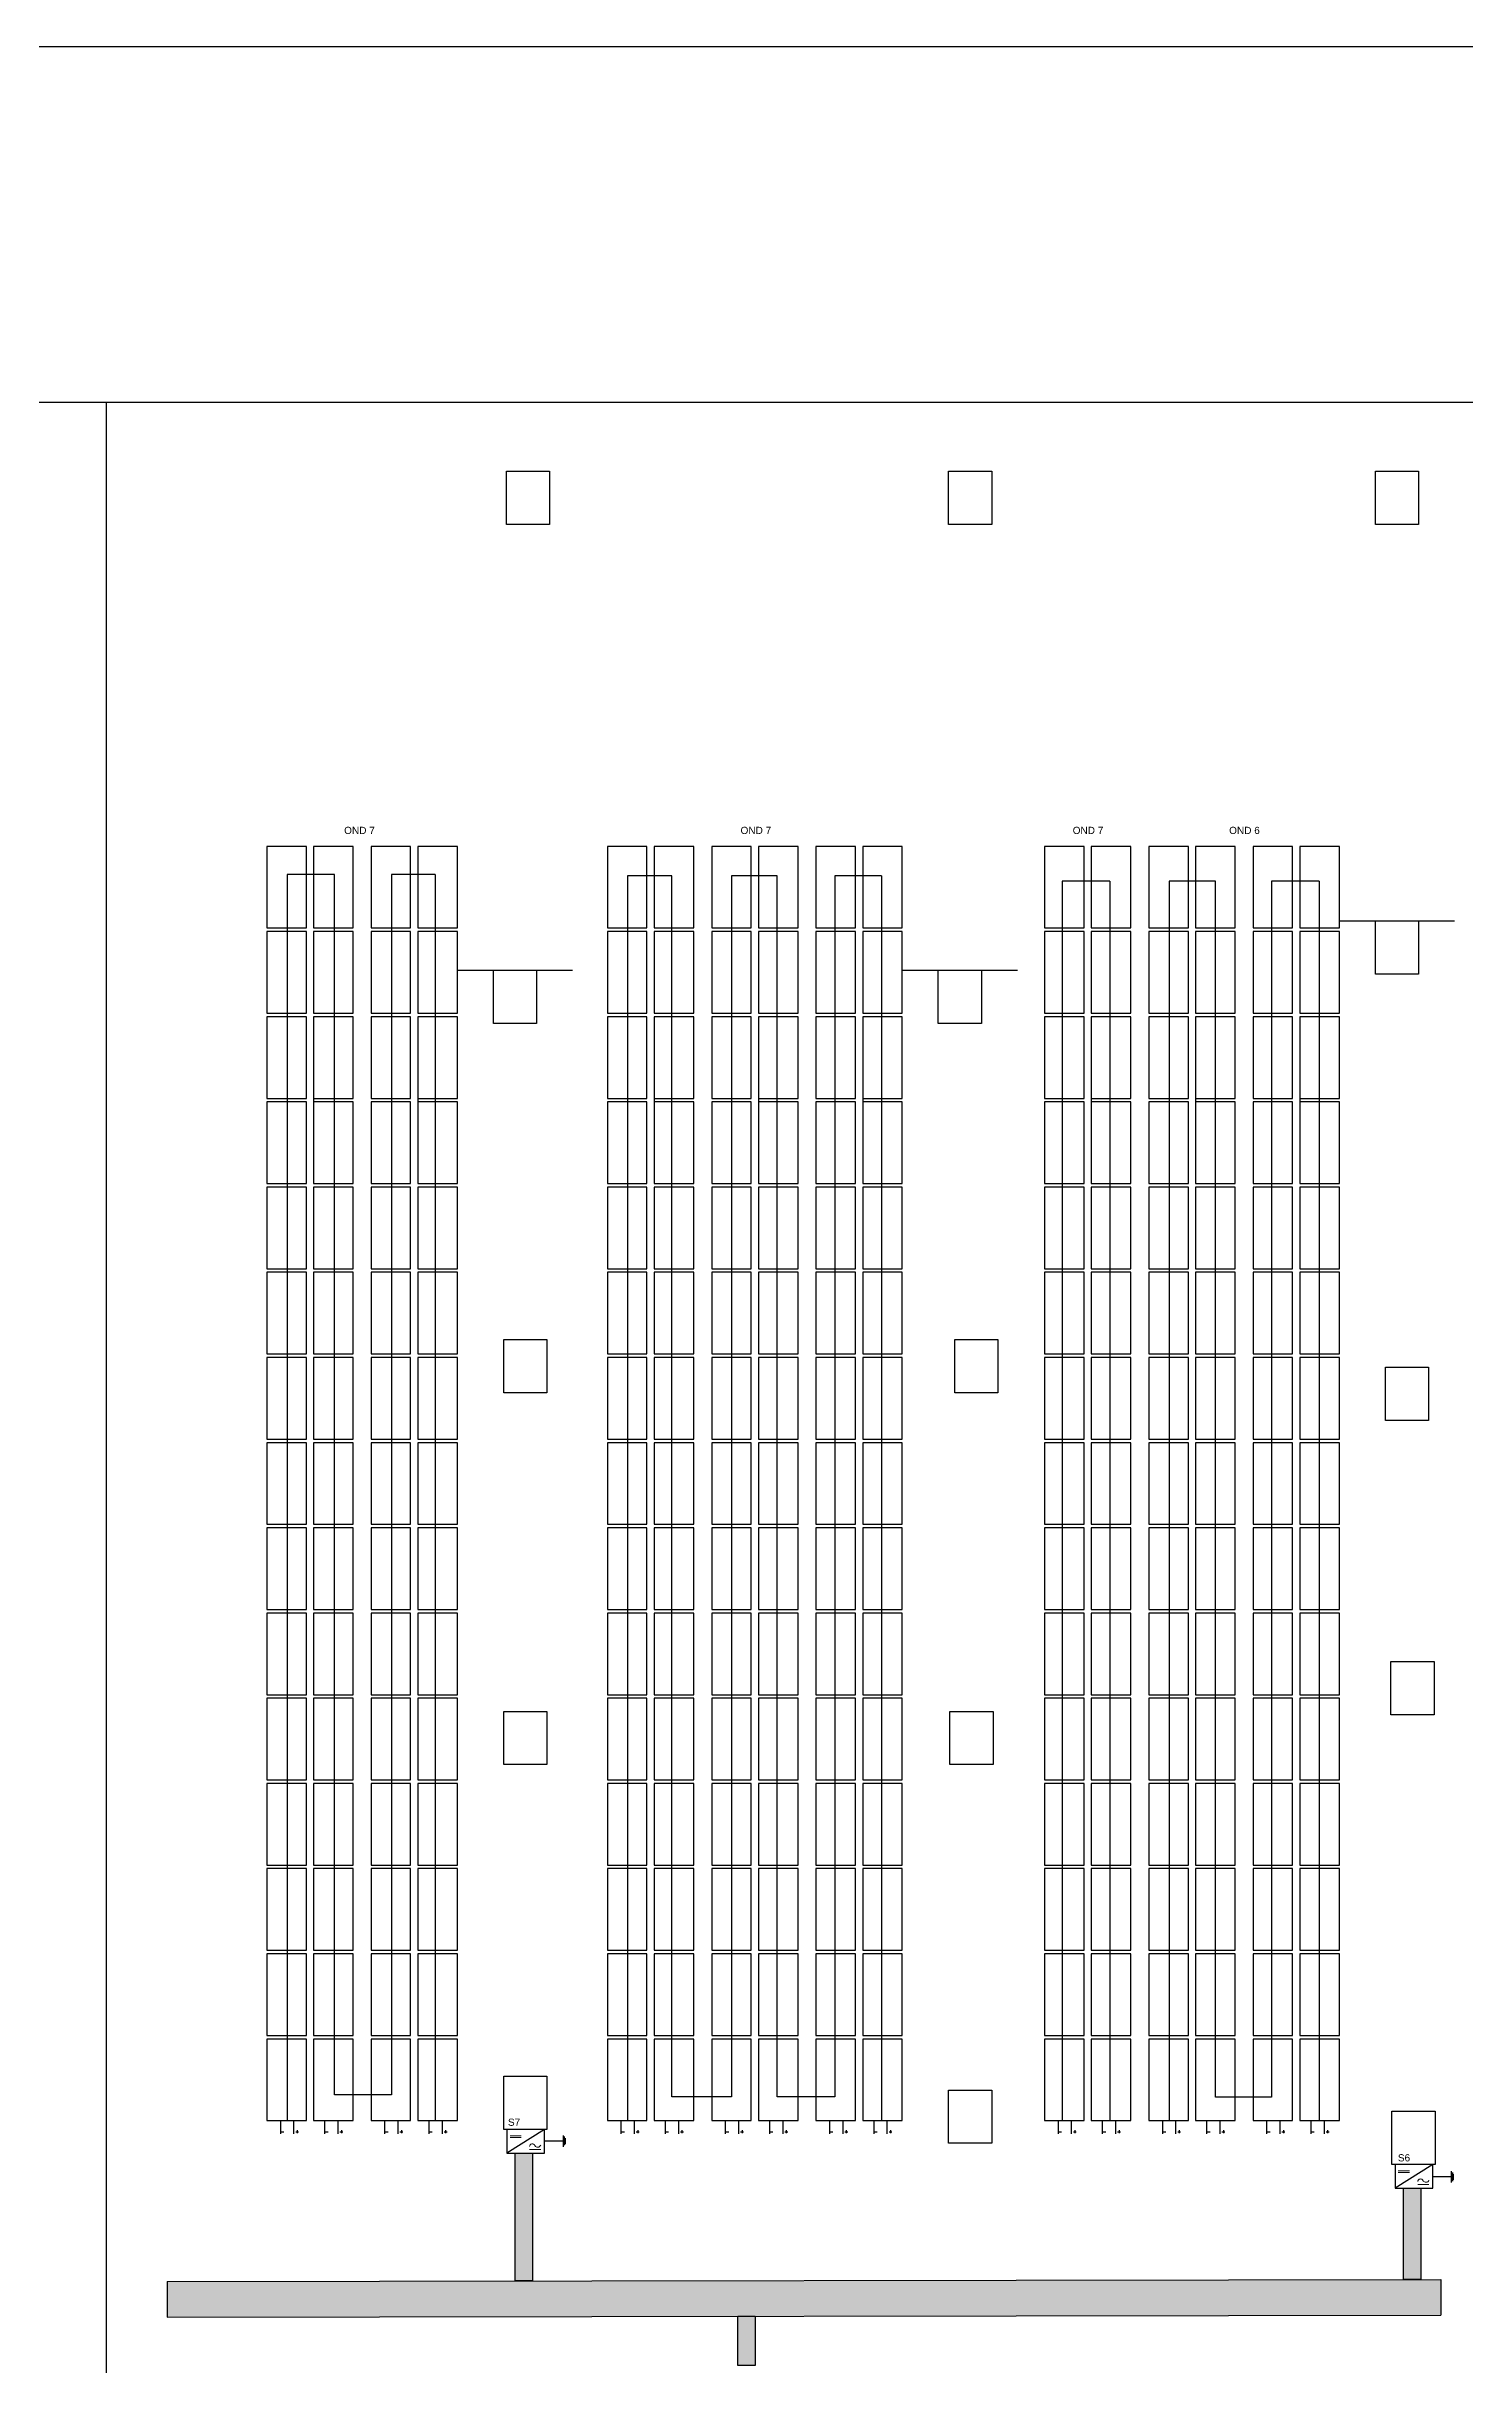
# Model space of a CAD drawing. Header units: inches. Extents: x 66 to 673, y 42 to 161.
# Drawn here: x 285.2 to 324.7, y 94 to 158.6 of the extents above; entities that cross this region are included whole.
import ezdxf

# ---------------------------------------------------------------- set-up
doc = ezdxf.new("R2010")
doc.units = ezdxf.units.IN
doc.header["$MEASUREMENT"] = 0
doc.layers.add('PDF2_Geometry', color=7, linetype='Continuous', true_color=0x2676ba)
doc.styles.get("Standard").update_dxf_attribs({"font": 'arial.ttf'})

msp = doc.modelspace()

# ---------------------------------------------------------------- hatches: boundary and pattern name
h = msp.add_hatch(color=8)
h.dxf.hatch_style = 1
h.paths.add_polyline_path([(298.701, 99.94), (298.222, 99.94), (298.222, 96.384), (298.701, 96.384)])
h = msp.add_hatch(color=8)
h.dxf.hatch_style = 1
h.paths.add_polyline_path([(323.406, 98.964), (322.927, 98.964), (322.927, 96.426), (323.406, 96.426)])
h = msp.add_hatch(color=8)
h.dxf.hatch_style = 1
h.paths.add_polyline_path([(323.962, 96.427), (288.548, 96.367), (288.548, 95.376), (323.962, 95.436)])
h.paths.add_polyline_path([(472.961, 96.533), (326.565, 96.533), (326.565, 95.542), (472.961, 95.542)])
h = msp.add_hatch(color=8)
h.dxf.hatch_style = 1
h.paths.add_polyline_path([(304.414, 94.029), (304.893, 94.029), (304.893, 95.394), (304.414, 95.394)])

# ---------------------------------------------------------------- linework, layer by layer
for p, q in [((276.93, 158.551), (403.674, 158.551)), ((139.434, 148.654), (286.851, 148.654)), ((286.851, 148.654), (286.851, 43.869)), ((286.851, 148.654), (324.962, 148.654)), ((286.851, 148.654), (286.851, 146.254)), ((286.851, 148.654), (289.251, 148.654)), ((297.978, 146.731), (299.178, 146.731)), ((297.978, 145.25), (297.978, 146.731)), ((299.178, 146.731), (299.178, 146.45)), ((310.277, 146.731), (311.477, 146.731)), ((310.277, 145.25), (310.277, 146.731)), ((311.477, 146.731), (311.477, 146.45)), ((322.143, 146.731), (323.343, 146.731)), ((322.143, 145.25), (322.143, 146.731)), ((323.343, 146.731), (323.343, 146.45)), ((299.178, 146.45), (299.178, 146.45)), ((299.178, 146.45), (299.178, 145.25)), ((311.477, 146.45), (311.477, 146.45)), ((311.477, 146.45), (311.477, 145.25)), ((323.343, 146.45), (323.343, 146.45)), ((323.343, 146.45), (323.343, 145.25)), ((299.178, 145.25), (297.978, 145.25)), ((311.477, 145.25), (310.277, 145.25)), ((323.343, 145.25), (322.143, 145.25)), ((321.143, 134.225), (322.143, 134.225)), ((322.143, 134.225), (323.343, 134.225)), ((322.143, 132.744), (322.143, 134.225)), ((323.343, 134.225), (323.343, 133.944)), ((323.343, 134.225), (324.343, 134.225)), ((323.343, 133.944), (323.343, 133.944)), ((323.343, 133.944), (323.343, 132.744)), ((296.616, 132.851), (297.616, 132.851)), ((297.616, 132.851), (298.816, 132.851)), ((297.616, 131.371), (297.616, 132.851)), ((298.816, 132.851), (298.816, 132.571)), ((298.816, 132.851), (299.816, 132.851)), ((298.816, 132.571), (298.816, 132.571)), ((298.816, 132.571), (298.816, 131.371)), ((308.988, 132.851), (309.988, 132.851)), ((309.988, 132.851), (311.188, 132.851)), ((309.988, 131.371), (309.988, 132.851)), ((311.188, 132.851), (311.188, 132.571)), ((311.188, 132.851), (312.188, 132.851)), ((311.188, 132.571), (311.188, 132.571)), ((311.188, 132.571), (311.188, 131.371)), ((323.343, 132.744), (322.143, 132.744)), ((298.816, 131.371), (297.616, 131.371)), ((311.188, 131.371), (309.988, 131.371)), ((292.616, 129.285), (292.616, 129.185)), ((295.516, 129.285), (295.516, 129.185)), ((302.088, 129.285), (302.088, 129.185)), ((304.988, 129.285), (304.988, 129.185)), ((307.888, 129.285), (307.888, 129.185)), ((314.243, 129.285), (314.243, 129.185)), ((317.143, 129.285), (317.143, 129.185)), ((320.043, 129.285), (320.043, 129.185)), ((297.908, 122.577), (299.108, 122.577)), ((297.908, 121.096), (297.908, 122.577)), ((299.108, 122.577), (299.108, 122.296)), ((299.108, 122.296), (299.108, 122.296)), ((299.108, 122.296), (299.108, 121.096)), ((310.448, 122.577), (311.648, 122.577)), ((310.448, 121.096), (310.448, 122.577)), ((311.648, 122.577), (311.648, 122.296)), ((311.648, 122.296), (311.648, 122.296)), ((311.648, 122.296), (311.648, 121.096)), ((322.421, 121.803), (323.621, 121.803)), ((322.421, 120.322), (322.421, 121.803)), ((323.621, 121.803), (323.621, 121.522)), ((323.621, 121.522), (323.621, 121.522)), ((323.621, 121.522), (323.621, 120.322)), ((299.108, 121.096), (297.908, 121.096)), ((311.648, 121.096), (310.448, 121.096)), ((323.621, 120.322), (322.421, 120.322)), ((322.577, 113.615), (323.777, 113.615)), ((322.577, 112.135), (322.577, 113.615)), ((323.777, 113.615), (323.777, 113.335)), ((323.777, 113.335), (323.777, 113.335)), ((323.777, 113.335), (323.777, 112.135)), ((297.908, 112.229), (299.108, 112.229)), ((297.908, 110.748), (297.908, 112.229)), ((299.108, 112.229), (299.108, 111.948)), ((299.108, 111.948), (299.108, 111.948)), ((299.108, 111.948), (299.108, 110.748)), ((310.311, 112.229), (311.511, 112.229)), ((310.311, 110.748), (310.311, 112.229)), ((311.511, 112.229), (311.511, 111.948)), ((311.511, 111.948), (311.511, 111.948)), ((311.511, 111.948), (311.511, 110.748)), ((323.777, 112.135), (322.577, 112.135)), ((299.108, 110.748), (297.908, 110.748)), ((311.511, 110.748), (310.311, 110.748)), ((297.908, 102.08), (299.108, 102.08)), ((297.908, 100.6), (297.908, 102.08)), ((299.108, 102.08), (299.108, 101.8)), ((299.108, 101.8), (299.108, 101.8)), ((299.108, 101.8), (299.108, 100.6)), ((310.276, 101.694), (311.476, 101.694)), ((310.276, 100.214), (310.276, 101.694)), ((311.476, 101.694), (311.476, 101.414)), ((311.476, 101.414), (311.476, 101.414)), ((311.476, 101.414), (311.476, 100.214)), ((322.604, 101.104), (323.804, 101.104)), ((322.604, 99.624), (322.604, 101.104)), ((323.804, 101.104), (323.804, 100.824)), ((323.804, 100.824), (323.804, 100.824)), ((323.804, 100.824), (323.804, 99.624)), ((291.71, 100.535), (291.789, 100.535)), ((292.12, 100.535), (292.199, 100.535)), ((292.16, 100.575), (292.16, 100.496)), ((292.939, 100.535), (293.019, 100.535)), ((293.349, 100.535), (293.429, 100.535)), ((293.389, 100.575), (293.389, 100.496)), ((294.61, 100.535), (294.689, 100.535)), ((295.02, 100.535), (295.099, 100.535)), ((295.06, 100.575), (295.06, 100.496)), ((295.839, 100.535), (295.919, 100.535)), ((296.249, 100.535), (296.329, 100.535)), ((296.289, 100.575), (296.289, 100.496)), ((299.108, 100.6), (297.908, 100.6)), ((299.041, 100.6), (297.991, 99.94)), ((301.181, 100.535), (301.261, 100.535)), ((301.591, 100.535), (301.671, 100.535)), ((301.631, 100.575), (301.631, 100.496)), ((302.411, 100.535), (302.491, 100.535)), ((302.821, 100.535), (302.901, 100.535)), ((302.861, 100.575), (302.861, 100.496)), ((304.081, 100.535), (304.161, 100.535)), ((304.491, 100.535), (304.571, 100.535)), ((304.531, 100.575), (304.531, 100.496)), ((305.311, 100.535), (305.391, 100.535)), ((305.721, 100.535), (305.801, 100.535)), ((305.761, 100.575), (305.761, 100.496)), ((306.981, 100.535), (307.061, 100.535)), ((307.391, 100.535), (307.471, 100.535)), ((307.431, 100.575), (307.431, 100.496)), ((308.211, 100.535), (308.291, 100.535)), ((308.621, 100.535), (308.701, 100.535)), ((308.661, 100.575), (308.661, 100.496)), ((311.476, 100.214), (310.276, 100.214)), ((313.336, 100.535), (313.416, 100.535)), ((313.746, 100.535), (313.826, 100.535)), ((313.786, 100.575), (313.786, 100.496)), ((314.566, 100.535), (314.646, 100.535)), ((314.976, 100.535), (315.056, 100.535)), ((315.016, 100.575), (315.016, 100.496)), ((316.236, 100.535), (316.316, 100.535)), ((316.646, 100.535), (316.726, 100.535)), ((316.686, 100.575), (316.686, 100.496)), ((317.466, 100.535), (317.546, 100.535)), ((317.876, 100.535), (317.956, 100.535)), ((317.916, 100.575), (317.916, 100.496)), ((319.136, 100.535), (319.216, 100.535)), ((319.546, 100.535), (319.626, 100.535)), ((319.586, 100.575), (319.586, 100.496)), ((320.366, 100.535), (320.446, 100.535)), ((320.776, 100.535), (320.856, 100.535)), ((320.816, 100.575), (320.816, 100.496)), ((323.804, 99.624), (322.604, 99.624)), ((323.74, 99.624), (322.69, 98.964)), ((288.548, 96.367), (323.962, 96.427)), ((288.548, 96.367), (288.548, 96.367)), ((288.548, 96.367), (288.548, 95.376)), ((323.962, 96.427), (323.962, 95.436)), ((288.548, 95.376), (323.962, 95.436))]:
    msp.add_line(p, q)
at = {"color": 116, "true_color": 0x136734}
for p, q in [((293.196, 135.513), (291.882, 135.513)), ((291.882, 135.513), (291.882, 100.845)), ((293.196, 101.566), (293.196, 135.513)), ((295.997, 135.513), (294.785, 135.513)), ((294.785, 135.513), (294.785, 101.566)), ((295.997, 135.513), (295.997, 100.845)), ((302.583, 135.471), (301.345, 135.471)), ((301.345, 135.471), (301.345, 100.845)), ((302.583, 101.506), (302.583, 135.471)), ((305.509, 135.471), (304.237, 135.471)), ((304.237, 135.471), (304.237, 101.506)), ((305.509, 101.506), (305.509, 135.471)), ((308.407, 135.471), (307.111, 135.471)), ((307.111, 135.471), (307.111, 101.506)), ((308.407, 135.471), (308.407, 100.845)), ((314.757, 135.331), (313.432, 135.331)), ((313.432, 135.331), (313.432, 100.845)), ((314.757, 135.331), (314.757, 100.845)), ((317.702, 135.331), (316.407, 135.331)), ((316.407, 135.331), (316.407, 100.845)), ((317.702, 101.493), (317.702, 135.331)), ((320.584, 135.331), (319.259, 135.331)), ((319.259, 135.331), (319.259, 101.493)), ((320.584, 135.331), (320.584, 100.845)), ((294.785, 101.566), (293.196, 101.566)), ((304.237, 101.506), (302.583, 101.506)), ((307.111, 101.506), (305.509, 101.506)), ((319.259, 101.493), (317.702, 101.493)), ((299.564, 100.276), (299.041, 100.276)), ((299.564, 100.276), (299.564, 100.433)), ((299.564, 100.119), (299.564, 100.276)), ((299.59, 100.402), (299.59, 100.159)), ((299.611, 100.355), (299.611, 100.193)), ((324.263, 99.279), (324.263, 99.436)), ((324.289, 99.404), (324.289, 99.162)), ((324.263, 99.279), (323.74, 99.279)), ((324.263, 99.122), (324.263, 99.279)), ((324.31, 99.357), (324.31, 99.196))]:
    msp.add_line(p, q, dxfattribs=at)
at = {"color": 1}
for p, q in [((291.702, 100.479), (291.702, 100.845)), ((292.932, 100.479), (292.932, 100.845)), ((294.602, 100.479), (294.602, 100.845)), ((295.832, 100.479), (295.832, 100.845)), ((301.174, 100.479), (301.174, 100.845)), ((302.404, 100.479), (302.404, 100.845)), ((304.074, 100.479), (304.074, 100.845)), ((305.304, 100.479), (305.304, 100.845)), ((306.974, 100.479), (306.974, 100.845)), ((308.204, 100.479), (308.204, 100.845)), ((313.329, 100.479), (313.329, 100.845)), ((314.558, 100.479), (314.558, 100.845)), ((316.229, 100.479), (316.229, 100.845)), ((317.458, 100.479), (317.458, 100.845)), ((319.129, 100.479), (319.129, 100.845)), ((320.358, 100.479), (320.358, 100.845))]:
    msp.add_line(p, q, dxfattribs=at)
at = {"color": 5}
for p, q in [((292.069, 100.479), (292.069, 100.845)), ((293.299, 100.479), (293.299, 100.845)), ((294.969, 100.479), (294.969, 100.845)), ((296.199, 100.479), (296.199, 100.845)), ((301.541, 100.479), (301.541, 100.845)), ((302.771, 100.479), (302.771, 100.845)), ((304.441, 100.479), (304.441, 100.845)), ((305.671, 100.479), (305.671, 100.845)), ((307.341, 100.479), (307.341, 100.845)), ((308.571, 100.479), (308.571, 100.845)), ((313.696, 100.479), (313.696, 100.845)), ((314.925, 100.479), (314.925, 100.845)), ((316.596, 100.479), (316.596, 100.845)), ((317.825, 100.479), (317.825, 100.845)), ((319.496, 100.479), (319.496, 100.845)), ((320.725, 100.479), (320.725, 100.845))]:
    msp.add_line(p, q, dxfattribs=at)
for points in [[(291.316, 134.025), (292.416, 134.025), (292.416, 136.295), (291.316, 136.295)], [(292.616, 134.025), (293.716, 134.025), (293.716, 136.295), (292.616, 136.295)], [(294.216, 134.025), (295.316, 134.025), (295.316, 136.295), (294.216, 136.295)], [(295.516, 134.025), (296.616, 134.025), (296.616, 136.295), (295.516, 136.295)], [(300.788, 134.025), (301.888, 134.025), (301.888, 136.295), (300.788, 136.295)], [(302.088, 134.025), (303.188, 134.025), (303.188, 136.295), (302.088, 136.295)], [(303.688, 134.025), (304.788, 134.025), (304.788, 136.295), (303.688, 136.295)], [(304.988, 134.025), (306.088, 134.025), (306.088, 136.295), (304.988, 136.295)], [(306.588, 134.025), (307.688, 134.025), (307.688, 136.295), (306.588, 136.295)], [(307.888, 134.025), (308.988, 134.025), (308.988, 136.295), (307.888, 136.295)], [(312.943, 134.025), (314.043, 134.025), (314.043, 136.295), (312.943, 136.295)], [(314.243, 134.025), (315.343, 134.025), (315.343, 136.295), (314.243, 136.295)], [(315.843, 134.025), (316.943, 134.025), (316.943, 136.295), (315.843, 136.295)], [(317.143, 134.025), (318.243, 134.025), (318.243, 136.295), (317.143, 136.295)], [(318.743, 134.025), (319.843, 134.025), (319.843, 136.295), (318.743, 136.295)], [(320.043, 134.025), (321.143, 134.025), (321.143, 136.295), (320.043, 136.295)], [(291.316, 131.655), (292.416, 131.655), (292.416, 133.925), (291.316, 133.925)], [(292.616, 131.655), (293.716, 131.655), (293.716, 133.925), (292.616, 133.925)], [(294.216, 131.655), (295.316, 131.655), (295.316, 133.925), (294.216, 133.925)], [(295.516, 131.655), (296.616, 131.655), (296.616, 133.925), (295.516, 133.925)], [(300.788, 131.655), (301.888, 131.655), (301.888, 133.925), (300.788, 133.925)], [(302.088, 131.655), (303.188, 131.655), (303.188, 133.925), (302.088, 133.925)], [(303.688, 131.655), (304.788, 131.655), (304.788, 133.925), (303.688, 133.925)], [(304.988, 131.655), (306.088, 131.655), (306.088, 133.925), (304.988, 133.925)], [(306.588, 131.655), (307.688, 131.655), (307.688, 133.925), (306.588, 133.925)], [(307.888, 131.655), (308.988, 131.655), (308.988, 133.925), (307.888, 133.925)], [(312.943, 131.655), (314.043, 131.655), (314.043, 133.925), (312.943, 133.925)], [(314.243, 131.655), (315.343, 131.655), (315.343, 133.925), (314.243, 133.925)], [(315.843, 131.655), (316.943, 131.655), (316.943, 133.925), (315.843, 133.925)], [(317.143, 131.655), (318.243, 131.655), (318.243, 133.925), (317.143, 133.925)], [(318.743, 131.655), (319.843, 131.655), (319.843, 133.925), (318.743, 133.925)], [(320.043, 131.655), (321.143, 131.655), (321.143, 133.925), (320.043, 133.925)], [(291.316, 129.285), (292.416, 129.285), (292.416, 131.555), (291.316, 131.555)], [(292.616, 129.285), (293.716, 129.285), (293.716, 131.555), (292.616, 131.555)], [(294.216, 129.285), (295.316, 129.285), (295.316, 131.555), (294.216, 131.555)], [(295.516, 129.285), (296.616, 129.285), (296.616, 131.555), (295.516, 131.555)], [(300.788, 129.285), (301.888, 129.285), (301.888, 131.555), (300.788, 131.555)], [(302.088, 129.285), (303.188, 129.285), (303.188, 131.555), (302.088, 131.555)], [(303.688, 129.285), (304.788, 129.285), (304.788, 131.555), (303.688, 131.555)], [(304.988, 129.285), (306.088, 129.285), (306.088, 131.555), (304.988, 131.555)], [(306.588, 129.285), (307.688, 129.285), (307.688, 131.555), (306.588, 131.555)], [(307.888, 129.285), (308.988, 129.285), (308.988, 131.555), (307.888, 131.555)], [(312.943, 129.285), (314.043, 129.285), (314.043, 131.555), (312.943, 131.555)], [(314.243, 129.285), (315.343, 129.285), (315.343, 131.555), (314.243, 131.555)], [(315.843, 129.285), (316.943, 129.285), (316.943, 131.555), (315.843, 131.555)], [(317.143, 129.285), (318.243, 129.285), (318.243, 131.555), (317.143, 131.555)], [(318.743, 129.285), (319.843, 129.285), (319.843, 131.555), (318.743, 131.555)], [(320.043, 129.285), (321.143, 129.285), (321.143, 131.555), (320.043, 131.555)], [(291.316, 126.915), (292.416, 126.915), (292.416, 129.185), (291.316, 129.185)], [(292.616, 126.915), (293.716, 126.915), (293.716, 129.185), (292.616, 129.185)], [(294.216, 126.915), (295.316, 126.915), (295.316, 129.185), (294.216, 129.185)], [(295.516, 126.915), (296.616, 126.915), (296.616, 129.185), (295.516, 129.185)], [(300.788, 126.915), (301.888, 126.915), (301.888, 129.185), (300.788, 129.185)], [(302.088, 126.915), (303.188, 126.915), (303.188, 129.185), (302.088, 129.185)], [(303.688, 126.915), (304.788, 126.915), (304.788, 129.185), (303.688, 129.185)], [(304.988, 126.915), (306.088, 126.915), (306.088, 129.185), (304.988, 129.185)], [(306.588, 126.915), (307.688, 126.915), (307.688, 129.185), (306.588, 129.185)], [(307.888, 126.915), (308.988, 126.915), (308.988, 129.185), (307.888, 129.185)], [(312.943, 126.915), (314.043, 126.915), (314.043, 129.185), (312.943, 129.185)], [(314.243, 126.915), (315.343, 126.915), (315.343, 129.185), (314.243, 129.185)], [(315.843, 126.915), (316.943, 126.915), (316.943, 129.185), (315.843, 129.185)], [(317.143, 126.915), (318.243, 126.915), (318.243, 129.185), (317.143, 129.185)], [(318.743, 126.915), (319.843, 126.915), (319.843, 129.185), (318.743, 129.185)], [(320.043, 126.915), (321.143, 126.915), (321.143, 129.185), (320.043, 129.185)], [(291.316, 124.545), (292.416, 124.545), (292.416, 126.815), (291.316, 126.815)], [(292.616, 124.545), (293.716, 124.545), (293.716, 126.815), (292.616, 126.815)], [(294.216, 124.545), (295.316, 124.545), (295.316, 126.815), (294.216, 126.815)], [(295.516, 124.545), (296.616, 124.545), (296.616, 126.815), (295.516, 126.815)], [(300.788, 124.545), (301.888, 124.545), (301.888, 126.815), (300.788, 126.815)], [(302.088, 124.545), (303.188, 124.545), (303.188, 126.815), (302.088, 126.815)], [(303.688, 124.545), (304.788, 124.545), (304.788, 126.815), (303.688, 126.815)], [(304.988, 124.545), (306.088, 124.545), (306.088, 126.815), (304.988, 126.815)], [(306.588, 124.545), (307.688, 124.545), (307.688, 126.815), (306.588, 126.815)], [(307.888, 124.545), (308.988, 124.545), (308.988, 126.815), (307.888, 126.815)], [(312.943, 124.545), (314.043, 124.545), (314.043, 126.815), (312.943, 126.815)], [(314.243, 124.545), (315.343, 124.545), (315.343, 126.815), (314.243, 126.815)], [(315.843, 124.545), (316.943, 124.545), (316.943, 126.815), (315.843, 126.815)], [(317.143, 124.545), (318.243, 124.545), (318.243, 126.815), (317.143, 126.815)], [(318.743, 124.545), (319.843, 124.545), (319.843, 126.815), (318.743, 126.815)], [(320.043, 124.545), (321.143, 124.545), (321.143, 126.815), (320.043, 126.815)], [(291.316, 122.175), (292.416, 122.175), (292.416, 124.445), (291.316, 124.445)], [(292.616, 122.175), (293.716, 122.175), (293.716, 124.445), (292.616, 124.445)], [(294.216, 122.175), (295.316, 122.175), (295.316, 124.445), (294.216, 124.445)], [(295.516, 122.175), (296.616, 122.175), (296.616, 124.445), (295.516, 124.445)], [(300.788, 122.175), (301.888, 122.175), (301.888, 124.445), (300.788, 124.445)], [(302.088, 122.175), (303.188, 122.175), (303.188, 124.445), (302.088, 124.445)], [(303.688, 122.175), (304.788, 122.175), (304.788, 124.445), (303.688, 124.445)], [(304.988, 122.175), (306.088, 122.175), (306.088, 124.445), (304.988, 124.445)], [(306.588, 122.175), (307.688, 122.175), (307.688, 124.445), (306.588, 124.445)], [(307.888, 122.175), (308.988, 122.175), (308.988, 124.445), (307.888, 124.445)], [(312.943, 122.175), (314.043, 122.175), (314.043, 124.445), (312.943, 124.445)], [(314.243, 122.175), (315.343, 122.175), (315.343, 124.445), (314.243, 124.445)], [(315.843, 122.175), (316.943, 122.175), (316.943, 124.445), (315.843, 124.445)], [(317.143, 122.175), (318.243, 122.175), (318.243, 124.445), (317.143, 124.445)], [(318.743, 122.175), (319.843, 122.175), (319.843, 124.445), (318.743, 124.445)], [(320.043, 122.175), (321.143, 122.175), (321.143, 124.445), (320.043, 124.445)], [(291.316, 119.805), (292.416, 119.805), (292.416, 122.075), (291.316, 122.075)], [(292.616, 119.805), (293.716, 119.805), (293.716, 122.075), (292.616, 122.075)], [(294.216, 119.805), (295.316, 119.805), (295.316, 122.075), (294.216, 122.075)], [(295.516, 119.805), (296.616, 119.805), (296.616, 122.075), (295.516, 122.075)], [(300.788, 119.805), (301.888, 119.805), (301.888, 122.075), (300.788, 122.075)], [(302.088, 119.805), (303.188, 119.805), (303.188, 122.075), (302.088, 122.075)], [(303.688, 119.805), (304.788, 119.805), (304.788, 122.075), (303.688, 122.075)], [(304.988, 119.805), (306.088, 119.805), (306.088, 122.075), (304.988, 122.075)], [(306.588, 119.805), (307.688, 119.805), (307.688, 122.075), (306.588, 122.075)], [(307.888, 119.805), (308.988, 119.805), (308.988, 122.075), (307.888, 122.075)], [(312.943, 119.805), (314.043, 119.805), (314.043, 122.075), (312.943, 122.075)], [(314.243, 119.805), (315.343, 119.805), (315.343, 122.075), (314.243, 122.075)], [(315.843, 119.805), (316.943, 119.805), (316.943, 122.075), (315.843, 122.075)], [(317.143, 119.805), (318.243, 119.805), (318.243, 122.075), (317.143, 122.075)], [(318.743, 119.805), (319.843, 119.805), (319.843, 122.075), (318.743, 122.075)], [(320.043, 119.805), (321.143, 119.805), (321.143, 122.075), (320.043, 122.075)], [(291.316, 117.435), (292.416, 117.435), (292.416, 119.705), (291.316, 119.705)], [(292.616, 117.435), (293.716, 117.435), (293.716, 119.705), (292.616, 119.705)], [(294.216, 117.435), (295.316, 117.435), (295.316, 119.705), (294.216, 119.705)], [(295.516, 117.435), (296.616, 117.435), (296.616, 119.705), (295.516, 119.705)], [(300.788, 117.435), (301.888, 117.435), (301.888, 119.705), (300.788, 119.705)], [(302.088, 117.435), (303.188, 117.435), (303.188, 119.705), (302.088, 119.705)], [(303.688, 117.435), (304.788, 117.435), (304.788, 119.705), (303.688, 119.705)], [(304.988, 117.435), (306.088, 117.435), (306.088, 119.705), (304.988, 119.705)], [(306.588, 117.435), (307.688, 117.435), (307.688, 119.705), (306.588, 119.705)], [(307.888, 117.435), (308.988, 117.435), (308.988, 119.705), (307.888, 119.705)], [(312.943, 117.435), (314.043, 117.435), (314.043, 119.705), (312.943, 119.705)], [(314.243, 117.435), (315.343, 117.435), (315.343, 119.705), (314.243, 119.705)], [(315.843, 117.435), (316.943, 117.435), (316.943, 119.705), (315.843, 119.705)], [(317.143, 117.435), (318.243, 117.435), (318.243, 119.705), (317.143, 119.705)], [(318.743, 117.435), (319.843, 117.435), (319.843, 119.705), (318.743, 119.705)], [(320.043, 117.435), (321.143, 117.435), (321.143, 119.705), (320.043, 119.705)], [(291.316, 115.065), (292.416, 115.065), (292.416, 117.335), (291.316, 117.335)], [(292.616, 115.065), (293.716, 115.065), (293.716, 117.335), (292.616, 117.335)], [(294.216, 115.065), (295.316, 115.065), (295.316, 117.335), (294.216, 117.335)], [(295.516, 115.065), (296.616, 115.065), (296.616, 117.335), (295.516, 117.335)], [(300.788, 115.065), (301.888, 115.065), (301.888, 117.335), (300.788, 117.335)], [(302.088, 115.065), (303.188, 115.065), (303.188, 117.335), (302.088, 117.335)], [(303.688, 115.065), (304.788, 115.065), (304.788, 117.335), (303.688, 117.335)], [(304.988, 115.065), (306.088, 115.065), (306.088, 117.335), (304.988, 117.335)], [(306.588, 115.065), (307.688, 115.065), (307.688, 117.335), (306.588, 117.335)], [(307.888, 115.065), (308.988, 115.065), (308.988, 117.335), (307.888, 117.335)], [(312.943, 115.065), (314.043, 115.065), (314.043, 117.335), (312.943, 117.335)], [(314.243, 115.065), (315.343, 115.065), (315.343, 117.335), (314.243, 117.335)], [(315.843, 115.065), (316.943, 115.065), (316.943, 117.335), (315.843, 117.335)], [(317.143, 115.065), (318.243, 115.065), (318.243, 117.335), (317.143, 117.335)], [(318.743, 115.065), (319.843, 115.065), (319.843, 117.335), (318.743, 117.335)], [(320.043, 115.065), (321.143, 115.065), (321.143, 117.335), (320.043, 117.335)], [(291.316, 112.695), (292.416, 112.695), (292.416, 114.965), (291.316, 114.965)], [(292.616, 112.695), (293.716, 112.695), (293.716, 114.965), (292.616, 114.965)], [(294.216, 112.695), (295.316, 112.695), (295.316, 114.965), (294.216, 114.965)], [(295.516, 112.695), (296.616, 112.695), (296.616, 114.965), (295.516, 114.965)], [(300.788, 112.695), (301.888, 112.695), (301.888, 114.965), (300.788, 114.965)], [(302.088, 112.695), (303.188, 112.695), (303.188, 114.965), (302.088, 114.965)], [(303.688, 112.695), (304.788, 112.695), (304.788, 114.965), (303.688, 114.965)], [(304.988, 112.695), (306.088, 112.695), (306.088, 114.965), (304.988, 114.965)], [(306.588, 112.695), (307.688, 112.695), (307.688, 114.965), (306.588, 114.965)], [(307.888, 112.695), (308.988, 112.695), (308.988, 114.965), (307.888, 114.965)], [(312.943, 112.695), (314.043, 112.695), (314.043, 114.965), (312.943, 114.965)], [(314.243, 112.695), (315.343, 112.695), (315.343, 114.965), (314.243, 114.965)], [(315.843, 112.695), (316.943, 112.695), (316.943, 114.965), (315.843, 114.965)], [(317.143, 112.695), (318.243, 112.695), (318.243, 114.965), (317.143, 114.965)], [(318.743, 112.695), (319.843, 112.695), (319.843, 114.965), (318.743, 114.965)], [(320.043, 112.695), (321.143, 112.695), (321.143, 114.965), (320.043, 114.965)], [(291.316, 110.325), (292.416, 110.325), (292.416, 112.595), (291.316, 112.595)], [(292.616, 110.325), (293.716, 110.325), (293.716, 112.595), (292.616, 112.595)], [(294.216, 110.325), (295.316, 110.325), (295.316, 112.595), (294.216, 112.595)], [(295.516, 110.325), (296.616, 110.325), (296.616, 112.595), (295.516, 112.595)], [(300.788, 110.325), (301.888, 110.325), (301.888, 112.595), (300.788, 112.595)], [(302.088, 110.325), (303.188, 110.325), (303.188, 112.595), (302.088, 112.595)], [(303.688, 110.325), (304.788, 110.325), (304.788, 112.595), (303.688, 112.595)], [(304.988, 110.325), (306.088, 110.325), (306.088, 112.595), (304.988, 112.595)], [(306.588, 110.325), (307.688, 110.325), (307.688, 112.595), (306.588, 112.595)], [(307.888, 110.325), (308.988, 110.325), (308.988, 112.595), (307.888, 112.595)], [(312.943, 110.325), (314.043, 110.325), (314.043, 112.595), (312.943, 112.595)], [(314.243, 110.325), (315.343, 110.325), (315.343, 112.595), (314.243, 112.595)], [(315.843, 110.325), (316.943, 110.325), (316.943, 112.595), (315.843, 112.595)], [(317.143, 110.325), (318.243, 110.325), (318.243, 112.595), (317.143, 112.595)], [(318.743, 110.325), (319.843, 110.325), (319.843, 112.595), (318.743, 112.595)], [(320.043, 110.325), (321.143, 110.325), (321.143, 112.595), (320.043, 112.595)], [(291.316, 107.955), (292.416, 107.955), (292.416, 110.225), (291.316, 110.225)], [(292.616, 107.955), (293.716, 107.955), (293.716, 110.225), (292.616, 110.225)], [(294.216, 107.955), (295.316, 107.955), (295.316, 110.225), (294.216, 110.225)], [(295.516, 107.955), (296.616, 107.955), (296.616, 110.225), (295.516, 110.225)], [(300.788, 107.955), (301.888, 107.955), (301.888, 110.225), (300.788, 110.225)], [(302.088, 107.955), (303.188, 107.955), (303.188, 110.225), (302.088, 110.225)], [(303.688, 107.955), (304.788, 107.955), (304.788, 110.225), (303.688, 110.225)], [(304.988, 107.955), (306.088, 107.955), (306.088, 110.225), (304.988, 110.225)], [(306.588, 107.955), (307.688, 107.955), (307.688, 110.225), (306.588, 110.225)], [(307.888, 107.955), (308.988, 107.955), (308.988, 110.225), (307.888, 110.225)], [(312.943, 107.955), (314.043, 107.955), (314.043, 110.225), (312.943, 110.225)], [(314.243, 107.955), (315.343, 107.955), (315.343, 110.225), (314.243, 110.225)], [(315.843, 107.955), (316.943, 107.955), (316.943, 110.225), (315.843, 110.225)], [(317.143, 107.955), (318.243, 107.955), (318.243, 110.225), (317.143, 110.225)], [(318.743, 107.955), (319.843, 107.955), (319.843, 110.225), (318.743, 110.225)], [(320.043, 107.955), (321.143, 107.955), (321.143, 110.225), (320.043, 110.225)], [(291.316, 105.585), (292.416, 105.585), (292.416, 107.855), (291.316, 107.855)], [(292.616, 105.585), (293.716, 105.585), (293.716, 107.855), (292.616, 107.855)], [(294.216, 105.585), (295.316, 105.585), (295.316, 107.855), (294.216, 107.855)], [(295.516, 105.585), (296.616, 105.585), (296.616, 107.855), (295.516, 107.855)], [(300.788, 105.585), (301.888, 105.585), (301.888, 107.855), (300.788, 107.855)], [(302.088, 105.585), (303.188, 105.585), (303.188, 107.855), (302.088, 107.855)], [(303.688, 105.585), (304.788, 105.585), (304.788, 107.855), (303.688, 107.855)], [(304.988, 105.585), (306.088, 105.585), (306.088, 107.855), (304.988, 107.855)], [(306.588, 105.585), (307.688, 105.585), (307.688, 107.855), (306.588, 107.855)], [(307.888, 105.585), (308.988, 105.585), (308.988, 107.855), (307.888, 107.855)], [(312.943, 105.585), (314.043, 105.585), (314.043, 107.855), (312.943, 107.855)], [(314.243, 105.585), (315.343, 105.585), (315.343, 107.855), (314.243, 107.855)], [(315.843, 105.585), (316.943, 105.585), (316.943, 107.855), (315.843, 107.855)], [(317.143, 105.585), (318.243, 105.585), (318.243, 107.855), (317.143, 107.855)], [(318.743, 105.585), (319.843, 105.585), (319.843, 107.855), (318.743, 107.855)], [(320.043, 105.585), (321.143, 105.585), (321.143, 107.855), (320.043, 107.855)], [(291.316, 103.215), (292.416, 103.215), (292.416, 105.485), (291.316, 105.485)], [(292.616, 103.215), (293.716, 103.215), (293.716, 105.485), (292.616, 105.485)], [(294.216, 103.215), (295.316, 103.215), (295.316, 105.485), (294.216, 105.485)], [(295.516, 103.215), (296.616, 103.215), (296.616, 105.485), (295.516, 105.485)], [(300.788, 103.215), (301.888, 103.215), (301.888, 105.485), (300.788, 105.485)], [(302.088, 103.215), (303.188, 103.215), (303.188, 105.485), (302.088, 105.485)], [(303.688, 103.215), (304.788, 103.215), (304.788, 105.485), (303.688, 105.485)], [(304.988, 103.215), (306.088, 103.215), (306.088, 105.485), (304.988, 105.485)], [(306.588, 103.215), (307.688, 103.215), (307.688, 105.485), (306.588, 105.485)], [(307.888, 103.215), (308.988, 103.215), (308.988, 105.485), (307.888, 105.485)], [(312.943, 103.215), (314.043, 103.215), (314.043, 105.485), (312.943, 105.485)], [(314.243, 103.215), (315.343, 103.215), (315.343, 105.485), (314.243, 105.485)], [(315.843, 103.215), (316.943, 103.215), (316.943, 105.485), (315.843, 105.485)], [(317.143, 103.215), (318.243, 103.215), (318.243, 105.485), (317.143, 105.485)], [(318.743, 103.215), (319.843, 103.215), (319.843, 105.485), (318.743, 105.485)], [(320.043, 103.215), (321.143, 103.215), (321.143, 105.485), (320.043, 105.485)], [(291.316, 100.845), (292.416, 100.845), (292.416, 103.115), (291.316, 103.115)], [(291.316, 100.845), (292.416, 100.845), (292.416, 103.115), (291.316, 103.115)], [(292.616, 100.845), (293.716, 100.845), (293.716, 103.115), (292.616, 103.115)], [(294.216, 100.845), (295.316, 100.845), (295.316, 103.115), (294.216, 103.115)], [(295.516, 100.845), (296.616, 100.845), (296.616, 103.115), (295.516, 103.115)], [(300.788, 100.845), (301.888, 100.845), (301.888, 103.115), (300.788, 103.115)], [(302.088, 100.845), (303.188, 100.845), (303.188, 103.115), (302.088, 103.115)], [(303.688, 100.845), (304.788, 100.845), (304.788, 103.115), (303.688, 103.115)], [(303.688, 100.845), (304.788, 100.845), (304.788, 103.115), (303.688, 103.115)], [(304.988, 100.845), (306.088, 100.845), (306.088, 103.115), (304.988, 103.115)], [(306.588, 100.845), (307.688, 100.845), (307.688, 103.115), (306.588, 103.115)], [(307.888, 100.845), (308.988, 100.845), (308.988, 103.115), (307.888, 103.115)], [(312.943, 100.845), (314.043, 100.845), (314.043, 103.115), (312.943, 103.115)], [(314.243, 100.845), (315.343, 100.845), (315.343, 103.115), (314.243, 103.115)], [(315.843, 100.845), (316.943, 100.845), (316.943, 103.115), (315.843, 103.115)], [(315.843, 100.845), (316.943, 100.845), (316.943, 103.115), (315.843, 103.115)], [(317.143, 100.845), (318.243, 100.845), (318.243, 103.115), (317.143, 103.115)], [(318.743, 100.845), (319.843, 100.845), (319.843, 103.115), (318.743, 103.115)], [(320.043, 100.845), (321.143, 100.845), (321.143, 103.115), (320.043, 103.115)], [(297.991, 99.94), (299.041, 99.94), (299.041, 100.6), (297.991, 100.6)], [(298.222, 99.94), (298.701, 99.94), (298.701, 96.384), (298.222, 96.384)], [(322.69, 98.964), (323.74, 98.964), (323.74, 99.624), (322.69, 99.624)], [(322.927, 98.964), (323.406, 98.964), (323.406, 96.426), (322.927, 96.426)], [(304.893, 94.029), (304.414, 94.029), (304.414, 95.403), (304.893, 95.403)]]:
    msp.add_lwpolyline(points, close=True)
at = {"layer": 'PDF2_Geometry', "color": 7, "lineweight": 0}
for points in [[(298.081, 100.423), (298.39, 100.423)], [(298.081, 100.375), (298.39, 100.375)], [(298.623, 100.043), (298.932, 100.043)], [(322.78, 99.448), (323.089, 99.448)], [(322.78, 99.399), (323.089, 99.399)], [(323.322, 99.068), (323.631, 99.068)]]:
    msp.add_lwpolyline(points, dxfattribs=at)
for points in [[(298.623, 100.122, -0.81134), (298.771, 100.15, 0.653005), (298.932, 100.162)], [(323.322, 99.147, -0.81134), (323.47, 99.174, 0.653005), (323.631, 99.187)]]:
    msp.add_lwpolyline(points, format="xyb", dxfattribs=at)

# ---------------------------------------------------------------- texts
at = {"color": 5, "char_height": 0.2, "attachment_point": 1}
for s, heights, insert in [('{\\C256;OND 7}', [0.207], (293.467, 136.84)), ('{\\C256;OND 7}', [0.207], (304.49, 136.84)), ('{\\C256;OND 7}', [0.207], (313.726, 136.84)), ('{\\C256;OND 6}', [0], (318.077, 136.84)), ('{\\C256;S7}', [0.207], (298.022, 100.901)), ('{\\C256;S6}', [0], (322.769, 99.91))]:
    msp.add_mtext_dynamic_manual_height_columns(s, width=2.27344, gutter_width=1, heights=heights, dxfattribs=dict(at, insert=insert))

doc.saveas('drawing.dxf')
